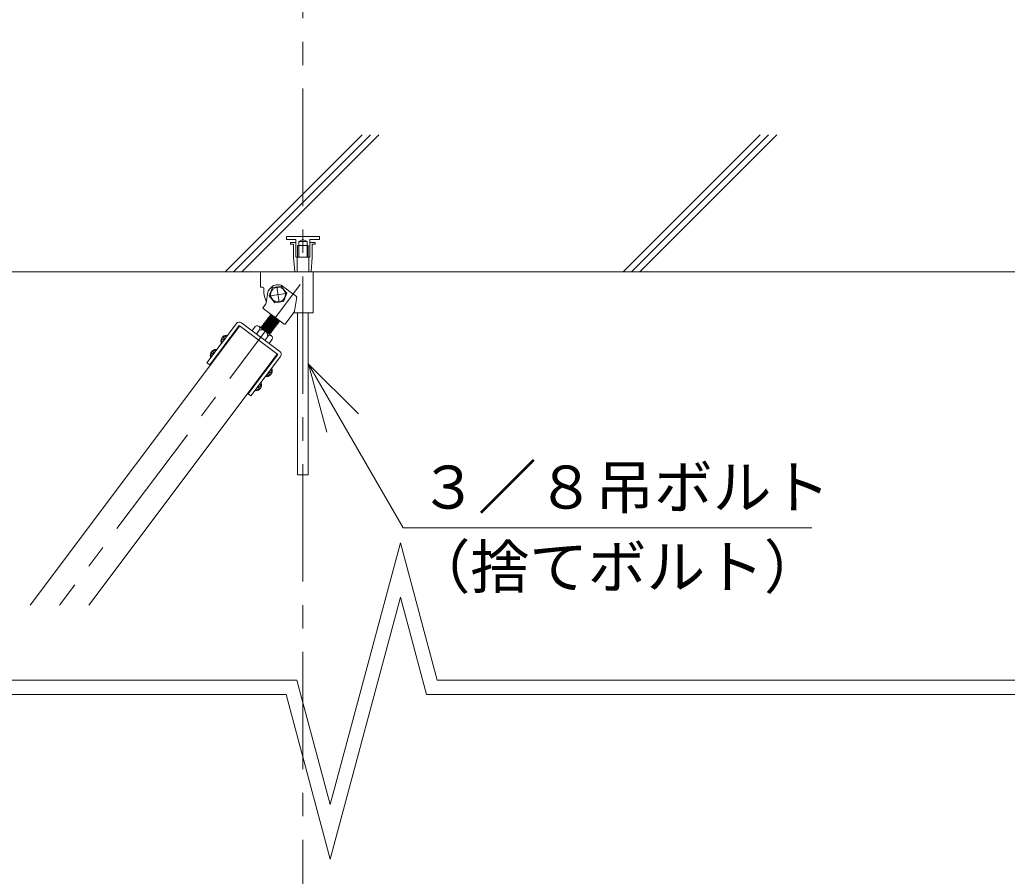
# Model space of a CAD drawing. Units: millimetres at full size, sheet at 1:20; details may follow other scales. Extents: x -4155 to 4045, y -2866 to 2834.
# Drawn here: x 2474 to 3315, y -1584 to -854 of the extents above; entities that cross this region are included whole.
import ezdxf
from ezdxf.enums import TextEntityAlignment as Align

# ---------------------------------------------------------------- set-up
doc = ezdxf.new("R2010")
doc.units = ezdxf.units.MM
doc.header["$LTSCALE"] = 20
doc.linetypes.add('CHAIN1', pattern=[8, 5, -1, 1, -1])
for name, color, linetype, lineweight in [('1-0_断面', 7, 'Continuous', 9), ('1-1_寸法', 7, 'Continuous', 9), ('1-2_文字', 7, 'Continuous', 9)]:
    doc.layers.add(name, color=color, linetype=linetype, lineweight=lineweight)
doc.styles.add('ＭＳ ゴシック', font='')
doc.styles.get('ＭＳ ゴシック').set_extended_font_data('MS Gothic')

msp = doc.modelspace()

# ---------------------------------------------------------------- linework, layer by layer
at = {"layer": '1-0_断面', "color": 4, "linetype": 'CHAIN1'}
for p, q in [((2715.01, -272.42), (2715.01, -2166.27)), ((2712.62, -1079.34), (2507.71, -1352.53))]:
    msp.add_line(p, q, dxfattribs=at)
at = {"layer": '1-0_断面'}
for p, q in [((2701.01, -1041.03), (2701.01, -1038.53)), ((2701.01, -1038.53), (2729.01, -1038.53)), ((2709.01, -1041.03), (2701.01, -1041.03)), ((2709.01, -1056.03), (2709.01, -1041.03)), ((2715.01, -1041.03), (2711.51, -1042.53)), ((2711.51, -1042.53), (2711.51, -1056.03)), ((2718.51, -1042.53), (2711.51, -1042.53)), ((2718.51, -1042.53), (2715.01, -1041.03)), ((2718.51, -1056.03), (2718.51, -1042.53)), ((2721.01, -1041.03), (2721.01, -1056.03)), ((2729.01, -1041.03), (2721.01, -1041.03)), ((2729.01, -1038.53), (2729.01, -1041.03)), ((2704.51, -1043.53), (2704.51, -1045.03)), ((2709.01, -1043.53), (2704.51, -1043.53)), ((2707.01, -1045.03), (2704.51, -1045.03)), ((2707.01, -1045.03), (2707.01, -1056.03)), ((2710.51, -1046.03), (2710.51, -1056.03)), ((2719.51, -1046.03), (2710.51, -1046.03)), ((2719.51, -1046.03), (2719.51, -1056.03)), ((2725.51, -1043.53), (2721.01, -1043.53)), ((2723.01, -1045.03), (2723.01, -1056.03)), ((2725.51, -1045.03), (2723.01, -1045.03)), ((2725.51, -1043.53), (2725.51, -1045.03)), ((2707.01, -1056.03), (2708.01, -1068.53)), ((2711.51, -1056.03), (2709.01, -1056.03)), ((2710.01, -1056.03), (2710.01, -1068.53)), ((2718.51, -1056.03), (2711.51, -1056.03)), ((2721.01, -1056.03), (2718.51, -1056.03)), ((2720.01, -1056.03), (2720.01, -1068.53)), ((2723.01, -1056.03), (2722.01, -1068.53)), ((-175.46, -1068.53), (3865.94, -1068.53)), ((2678.81, -1069.03), (2678.81, -1081.53)), ((2723.81, -1068.53), (2679.31, -1068.53)), ((2723.81, -1068.53), (2679.31, -1068.53)), ((2723.81, -1068.53), (2723.81, -1103.53)), ((2680.81, -1081.53), (2678.81, -1081.53)), ((2681.81, -1082.53), (2681.81, -1086.53)), ((2687.02, -1082.81), (2685.52, -1084.8)), ((2692.75, -1080.92), (2694.73, -1094.78)), ((2709.5, -1089.67), (2696.49, -1079.91)), ((2683.81, -1094.84), (2685.14, -1085.71)), ((2700.66, -1086.86), (2686.81, -1088.84)), ((2709.69, -1090.14), (2707.95, -1102.12)), ((2683.43, -1095.75), (2681.04, -1098.95)), ((2699.13, -1113.15), (2681.13, -1099.65)), ((2683.29, -1110.27), (2690.77, -1116.63)), ((2684.01, -1109.31), (2691.49, -1115.67)), ((2684.73, -1108.35), (2692.21, -1114.71)), ((2685.45, -1107.39), (2692.93, -1113.75)), ((2686.17, -1106.43), (2693.65, -1112.79)), ((2686.89, -1105.47), (2694.37, -1111.83)), ((2687.61, -1104.51), (2687.73, -1105.35)), ((2687.61, -1104.51), (2695.09, -1110.87)), ((2687.73, -1105.35), (2694.25, -1110.99)), ((2707.86, -1102.35), (2699.83, -1113.05)), ((2723.81, -1103.53), (2706.97, -1103.53)), ((2710.51, -1241.49), (2710.51, -1103.53)), ((2719.51, -1241.49), (2719.51, -1103.53)), ((2661.18, -1114.59), (2482.71, -1352.53)), ((2660.78, -1114.29), (2635.58, -1147.89)), ((2660.78, -1114.29), (2693.58, -1138.89)), ((2662.58, -1111.89), (2695.38, -1136.49)), ((2674.46, -1115.21), (2671.78, -1118.79)), ((2677.78, -1118.29), (2675.38, -1121.49)), ((2688.28, -1123.04), (2677.48, -1114.94)), ((2678.97, -1116.03), (2679.36, -1116.36)), ((2679.69, -1115.07), (2687.17, -1121.43)), ((2680.41, -1114.11), (2687.89, -1120.47)), ((2681.13, -1113.15), (2688.61, -1119.51)), ((2681.85, -1112.19), (2689.33, -1118.55)), ((2682.57, -1111.23), (2690.05, -1117.59)), ((2645.84, -1129.21), (2650.5, -1122.99)), ((2647.12, -1126.05), (2646.58, -1125.65)), ((2647.84, -1125.09), (2647.3, -1124.69)), ((2684.98, -1123.69), (2682.58, -1126.89)), ((2688.86, -1126.01), (2686.18, -1129.59)), ((2686.33, -1121.55), (2686.34, -1121.59)), ((2636.84, -1141.21), (2641.5, -1134.99)), ((2693.18, -1138.59), (2532.71, -1352.53)), ((2638.12, -1138.05), (2637.58, -1137.65)), ((2638.84, -1137.09), (2638.3, -1136.69)), ((2693.58, -1138.89), (2668.37, -1172.49)), ((2695.98, -1140.69), (2670.77, -1174.29)), ((2683.44, -1157.41), (2688.1, -1151.19)), ((2686.11, -1155.3), (2686.64, -1155.7)), ((2686.83, -1154.34), (2687.36, -1154.74)), ((2674.44, -1169.41), (2679.1, -1163.19)), ((2677.11, -1167.3), (2677.64, -1167.7)), ((2677.83, -1166.34), (2678.36, -1166.74)), ((2668.37, -1172.49), (2670.77, -1174.29)), ((2710.51, -1241.49), (2719.51, -1241.49))]:
    msp.add_line(p, q, dxfattribs=at)
msp.add_lwpolyline([(2696.53, -1080.88), (2701.17, -1086.79), (2698.37, -1093.75), (2690.94, -1094.81), (2686.31, -1088.91), (2689.1, -1081.94)], close=True, dxfattribs=at)
for points in [[(2690.65, -1115.79), (2684.13, -1110.15), (2683.29, -1110.27), (2683.41, -1111.11)], [(2691.37, -1114.83), (2684.85, -1109.19), (2684.01, -1109.31), (2684.13, -1110.15)], [(2692.09, -1113.87), (2685.57, -1108.23), (2684.73, -1108.35), (2684.85, -1109.19)], [(2692.81, -1112.91), (2686.29, -1107.27), (2685.45, -1107.39), (2685.57, -1108.23)], [(2693.53, -1111.95), (2687.01, -1106.31), (2686.17, -1106.43), (2686.29, -1107.27)], [(2687.73, -1105.35), (2686.89, -1105.47), (2687.01, -1106.31)], [(2694.97, -1110.03), (2695.09, -1110.87), (2694.25, -1110.99)], [(2658.38, -1112.49), (2633.18, -1146.09), (2635.58, -1147.89)], [(2686.33, -1121.55), (2679.81, -1115.91), (2678.97, -1116.03), (2678.98, -1116.07)], [(2687.05, -1120.59), (2680.53, -1114.95), (2679.69, -1115.07), (2679.81, -1115.91)], [(2687.77, -1119.63), (2681.25, -1113.99), (2680.41, -1114.11), (2680.53, -1114.95)], [(2688.49, -1118.67), (2681.97, -1113.03), (2681.13, -1113.15), (2681.25, -1113.99)], [(2689.21, -1117.71), (2682.69, -1112.07), (2681.85, -1112.19), (2681.97, -1113.03)], [(2689.93, -1116.75), (2683.41, -1111.11), (2682.57, -1111.23), (2682.69, -1112.07)], [(2688.49, -1118.67), (2688.61, -1119.51), (2687.77, -1119.63)], [(2689.21, -1117.71), (2689.33, -1118.55), (2688.49, -1118.67)], [(2689.93, -1116.75), (2690.05, -1117.59), (2689.21, -1117.71)], [(2690.65, -1115.79), (2690.77, -1116.63), (2689.93, -1116.75)], [(2691.37, -1114.83), (2691.49, -1115.67), (2690.65, -1115.79)], [(2692.09, -1113.87), (2692.21, -1114.71), (2691.37, -1114.83)], [(2692.81, -1112.91), (2692.93, -1113.75), (2692.09, -1113.87)], [(2693.53, -1111.95), (2693.65, -1112.79), (2692.81, -1112.91)], [(2694.25, -1110.99), (2694.37, -1111.83), (2693.53, -1111.95)], [(2687.05, -1120.59), (2687.17, -1121.43), (2686.33, -1121.55)], [(2687.77, -1119.63), (2687.89, -1120.47), (2687.05, -1120.59)]]:
    msp.add_lwpolyline(points, dxfattribs=at)
msp.add_circle((2693.74, -1087.85), 6.3, dxfattribs=at)
for centre, radius, start, end in [((2679.31, -1069.03), 0.5, 90, 180), ((2680.81, -1082.53), 1, 0, 90), ((2687.12, -1086), 2, 143.12881, 171.69465), ((2693.74, -1087.85), 8.4, 70.8816, 143.12881), ((2698.18, -1085.86), 16.38, 182.35691, 209.6412), ((2709.2, -1090.07), 0.5, 351.73927, 53.12881), ((2681.44, -1099.25), 0.5, 143.12881, 233.12881), ((2681.83, -1094.55), 2, 323.12881, 351.69465), ((2707.46, -1102.05), 0.5, 323.12881, 351.73927), ((2660.78, -1114.29), 3, 53.12881, 143.12881), ((2676.12, -1116.75), 2.26, 317.10322, 137.10356), ((2679.7, -1123.23), 5.3, 355.0196, 111.23803), ((2699.43, -1112.75), 0.5, 233.12881, 323.12881), ((2650.13, -1127.56), 5, 143.12876, 191.6078), ((2651.19, -1128.36), 5.5, 151.4625, 173.05459), ((2650.13, -1127.56), 5, 94.65783, 143.12876), ((2646.6, -1126.05), 0.394, 93.2326, 127.77706), ((2647.19, -1125.36), 0.699, 263.94447, 22.31304), ((2647.68, -1124.6), 0.394, 158.48045, 193.01319), ((2651.19, -1128.36), 5.5, 113.20518, 134.79437), ((2648.7, -1123.02), 0.431, 318.61695, 48.99449), ((2649.7, -1123.86), 1.28, 52.94992, 89.14627), ((2650.4, -1122.93), 0.117, 331.31504, 54.10966), ((2686.92, -1124.85), 2.26, 329.15406, 149.15442), ((2641.13, -1139.56), 5, 94.65783, 143.12876), ((2642.19, -1140.36), 5.5, 113.20518, 134.79437), ((2639.7, -1135.02), 0.431, 318.61695, 48.99449), ((2640.7, -1135.86), 1.28, 52.94992, 89.14627), ((2641.4, -1134.93), 0.117, 331.31504, 54.10966), ((2645.37, -1127.46), 0.431, 237.26243, 327.60734), ((2646.46, -1128.19), 1.28, 197.13754, 233.21818), ((2645.76, -1129.12), 0.117, 232.14892, 314.5131), ((2641.13, -1139.56), 5, 143.12876, 191.6078), ((2636.37, -1139.46), 0.431, 237.26243, 327.60734), ((2637.46, -1140.19), 1.28, 197.13754, 233.21818), ((2636.76, -1141.12), 0.117, 232.14892, 314.5131), ((2642.19, -1140.36), 5.5, 151.4625, 173.05459), ((2637.6, -1138.04), 0.394, 93.2326, 127.77706), ((2638.19, -1137.36), 0.699, 263.94447, 22.31304), ((2638.68, -1136.6), 0.394, 158.48045, 193.01319), ((2693.58, -1138.89), 3, 323.12881, 53.12881), ((2683.82, -1152.83), 5, 323.12886, 11.59979), ((2688.19, -1151.27), 0.117, 52.14796, 134.94258), ((2687.49, -1152.2), 1.28, 17.11135, 53.3077), ((2683.54, -1157.46), 0.117, 151.74452, 234.1087), ((2684.24, -1156.53), 1.28, 233.03944, 269.12008), ((2683.82, -1152.83), 5, 274.64982, 323.12886), ((2685.24, -1157.37), 0.431, 138.65028, 228.99519), ((2682.75, -1152.03), 5.5, 293.20303, 314.79512), ((2686.75, -1155.03), 0.699, 83.94457, 202.31315), ((2686.26, -1155.79), 0.394, 338.48056, 13.02502), ((2687.34, -1154.35), 0.394, 273.24443, 307.77717), ((2682.75, -1152.03), 5.5, 331.46325, 353.05244), ((2688.57, -1152.93), 0.431, 57.26313, 147.64067), ((2674.82, -1164.83), 5, 274.64982, 323.12886), ((2676.24, -1169.37), 0.431, 138.65028, 228.99519), ((2673.75, -1164.03), 5.5, 293.20303, 314.79512), ((2677.75, -1167.03), 0.699, 83.94457, 202.31315), ((2677.26, -1167.79), 0.394, 338.48056, 13.02502), ((2678.34, -1166.35), 0.394, 273.24443, 307.77717), ((2673.75, -1164.03), 5.5, 331.46325, 353.05244), ((2674.82, -1164.83), 5, 323.12886, 11.59979), ((2679.19, -1163.27), 0.117, 52.14796, 134.94258), ((2679.57, -1164.93), 0.431, 57.26313, 147.64067), ((2678.48, -1164.2), 1.28, 17.11135, 53.3077), ((2674.54, -1169.46), 0.117, 151.74452, 234.1087), ((2675.24, -1168.53), 1.28, 233.03944, 269.12008)]:
    msp.add_arc(centre, radius, start, end, dxfattribs=at)
at = {"layer": '1-1_寸法'}
for p, q in [((2648.85, -1068.53), (2765.59, -951.8)), ((2655.92, -1068.53), (2772.66, -951.8)), ((2662.99, -1068.53), (2779.73, -951.8)), ((2987.78, -1068.53), (3104.52, -951.8)), ((2994.85, -1068.53), (3111.59, -951.8)), ((3001.92, -1068.53), (3118.66, -951.8)), ((2798.01, -1345.72), (2738.21, -1568.9)), ((2820.2, -1428.53), (2798.01, -1345.72)), ((1009.41, -1416.53), (2709.81, -1416.53)), ((2829.41, -1416.53), (3865.94, -1416.53)), ((1000.2, -1428.53), (2700.6, -1428.53)), ((2700.6, -1428.53), (2738.21, -1568.9)), ((2820.2, -1428.53), (3865.94, -1428.53))]:
    msp.add_line(p, q, dxfattribs=at)
msp.add_lwpolyline([(2829.41, -1416.53), (2798.01, -1299.35), (2738.21, -1522.53), (2709.81, -1416.53)], dxfattribs=at)
at = {"layer": '1-2_文字'}
for p, q in [((2719.79, -1147.08), (2762.22, -1189.5)), ((2800.34, -1286.58), (3148.46, -1286.58))]:
    msp.add_line(p, q, dxfattribs=at)
msp.add_lwpolyline([(2800.34, -1286.58), (2719.79, -1147.08), (2735.32, -1205.03)], dxfattribs=at)

# ---------------------------------------------------------------- texts
at = {"layer": '1-2_文字', "style": 'ＭＳ ゴシック'}
for s, p in [('３／８吊ボルト', (2814.13, -1281.31)), ('（捨てボルト）', (2807.7, -1349.18))]:
    msp.add_text(s, height=36.66, dxfattribs=at).set_placement(p, align=Align.BOTTOM_LEFT)

doc.saveas('drawing.dxf')
